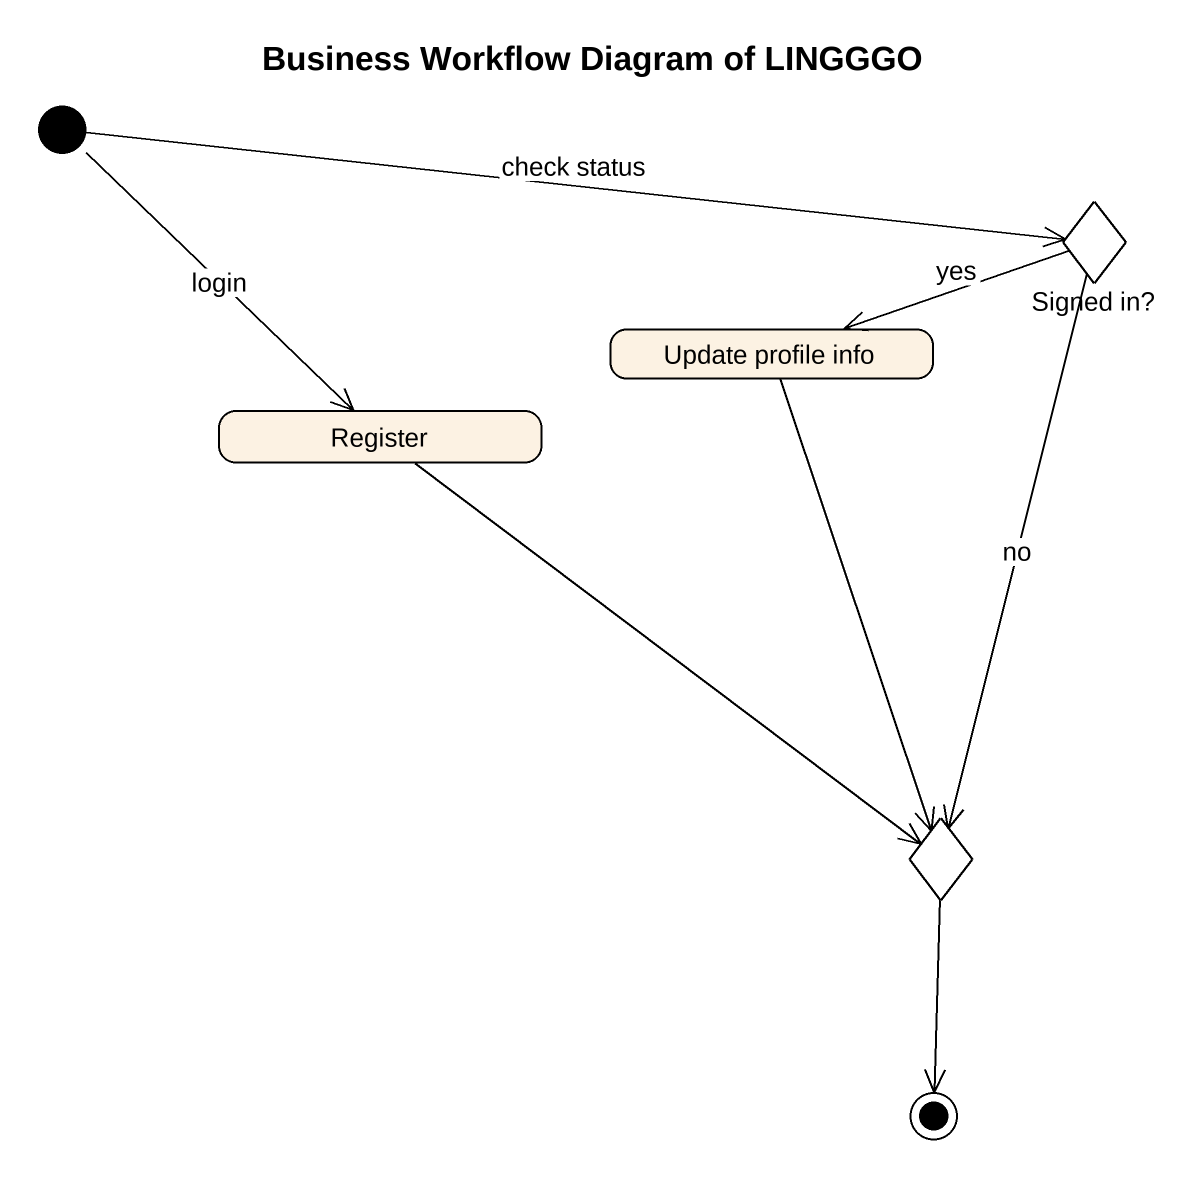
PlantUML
@startuml
title Business Workflow Diagram of LINGGGO
hide empty description
state "Signed in?" as Signed_in <<choice>>
state "Update profile info" as Update_profile_info
state Register
state choice1 <<choice>>
[*] -right-> Signed_in : check status
[*] --> Register : login
Signed_in -left-> Update_profile_info : yes
Signed_in --> choice1 : no
Update_profile_info --> choice1
Register --> choice1
choice1 --> [*]
@enduml
